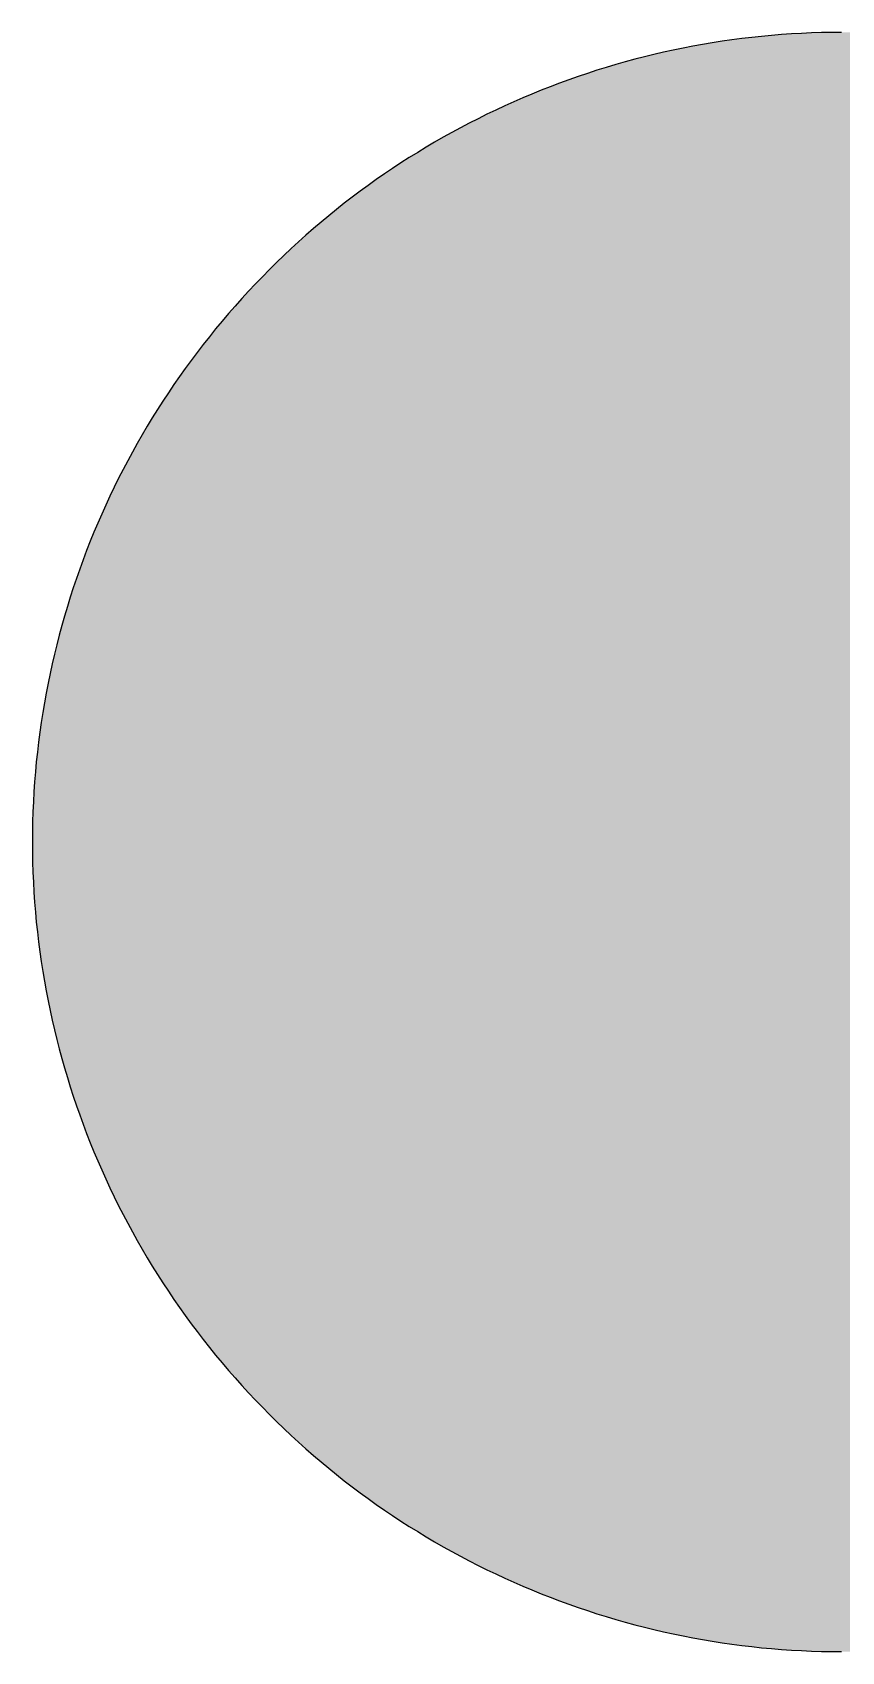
# Model space of a CAD drawing. Header units: millimetres. Extents: x 0 to 212, y 0 to 212.
# Drawn here: x 0.1 to 105.9, y 0.1 to 211.7 of the extents above; entities that cross this region are included whole.
import ezdxf

# ---------------------------------------------------------------- set-up
doc = ezdxf.new("R2010")
doc.units = ezdxf.units.MM

msp = doc.modelspace()

# ---------------------------------------------------------------- hatches: boundary and pattern name
msp.add_hatch(color=254).paths.add_polyline_path([(211.7189, 105.8869), (211.709, 107.2007), (211.6861, 108.5139), (211.6455, 109.8245), (211.5871, 111.1326), (211.5134, 112.4407), (211.4245, 113.7437), (211.3204, 115.0468), (211.201, 116.3447), (211.0638, 117.6426), (210.9114, 118.9355), (210.7413, 120.2258), (210.5584, 121.5136), (210.3577, 122.7988), (210.1418, 124.079), (209.9107, 125.3566), (209.6643, 126.6292), (209.4027, 127.8992), (209.1258, 129.1641), (208.8337, 130.4239), (208.5264, 131.6812), (208.2038, 132.936), (207.866, 134.1831), (207.5104, 135.4277), (207.1421, 136.6647), (206.7611, 137.8991), (206.3623, 139.1285), (205.9483, 140.3502), (205.5216, 141.5694), (205.0771, 142.781), (204.6199, 143.9901), (204.1474, 145.1915), (203.6623, 146.3853), (203.1619, 147.574), (202.6463, 148.7576), (202.1154, 149.9362), (201.5693, 151.1046), (201.0105, 152.2705), (200.439, 153.4262), (199.8523, 154.5768), (199.2503, 155.7198), (198.6356, 156.8577), (198.0057, 157.9855), (197.3605, 159.1081), (196.7052, 160.2232), (196.0321, 161.3281), (195.3489, 162.4279), (194.6504, 163.5176), (193.9366, 164.6022), (193.2102, 165.6766), (192.471, 166.7434), (191.7167, 167.8), (190.9521, 168.849), (190.1698, 169.8904), (189.3773, 170.9217), (188.5696, 171.9428), (187.7517, 172.9562), (186.9161, 173.9621), (186.0702, 174.9552), (185.2117, 175.9407), (184.338, 176.9161), (183.454, 177.8838), (182.5549, 178.8389), (181.643, 179.7837), (180.721, 180.7185), (179.7837, 181.643), (178.8389, 182.5549), (177.8838, 183.454), (176.9161, 184.338), (175.9407, 185.2117), (174.9552, 186.0702), (173.9621, 186.9161), (172.9562, 187.7492), (171.9428, 188.5696), (170.9217, 189.3773), (169.8904, 190.1698), (168.849, 190.9496), (167.8, 191.7167), (166.7408, 192.471), (165.6766, 193.2102), (164.6022, 193.9366), (163.5176, 194.6504), (162.4279, 195.3489), (161.3281, 196.0321), (160.2232, 196.7052), (159.1081, 197.3631), (157.9855, 198.0057), (156.8577, 198.6356), (155.7198, 199.2503), (154.5768, 199.8523), (153.4262, 200.439), (152.2705, 201.0131), (151.1046, 201.5719), (149.9362, 202.1154), (148.7576, 202.6463), (147.574, 203.1619), (146.3853, 203.6623), (145.1889, 204.15), (143.9875, 204.6199), (142.781, 205.0796), (141.5694, 205.5216), (140.3502, 205.9483), (139.1285, 206.3623), (137.8991, 206.7611), (136.6647, 207.1446), (135.4252, 207.5129), (134.1831, 207.866), (132.9334, 208.2038), (131.6812, 208.5264), (130.4239, 208.8337), (129.1641, 209.1284), (127.8966, 209.4052), (126.6292, 209.6668), (125.3541, 209.9132), (124.0765, 210.1444), (122.7963, 210.3603), (121.5136, 210.5584), (120.2258, 210.7438), (118.9355, 210.9114), (117.6401, 211.0638), (116.3447, 211.201), (115.0468, 211.3229), (113.7437, 211.4271), (112.4382, 211.516), (111.1326, 211.5896), (109.8245, 211.6455), (108.5113, 211.6861), (107.1982, 211.7115), (105.885, 211.7192), (104.5693, 211.7115), (103.2561, 211.6861), (101.9454, 211.6455), (100.6373, 211.5896), (99.3292, 211.516), (98.0262, 211.4271), (96.7232, 211.3229), (95.4253, 211.201), (94.1273, 211.0638), (92.8345, 210.9114), (91.5441, 210.7438), (90.2564, 210.5584), (88.9711, 210.3603), (87.691, 210.1444), (86.4133, 209.9132), (85.1408, 209.6668), (83.8708, 209.4052), (82.6059, 209.1284), (81.346, 208.8337), (80.0887, 208.5264), (78.834, 208.2038), (77.5868, 207.866), (76.3422, 207.5129), (75.1053, 207.1446), (73.8708, 206.7611), (72.6415, 206.3623), (71.4197, 205.9483), (70.2005, 205.5216), (68.9889, 205.0796), (67.7799, 204.6199), (66.5785, 204.15), (65.3847, 203.6623), (64.196, 203.1619), (63.0123, 202.6463), (61.8338, 202.1154), (60.6628, 201.5719), (59.4995, 201.0131), (58.3438, 200.439), (57.1932, 199.8523), (56.0502, 199.2503), (54.9123, 198.6356), (53.7845, 198.0057), (52.6618, 197.3631), (51.5468, 196.7052), (50.4419, 196.0321), (49.342, 195.3489), (48.2524, 194.6504), (47.1678, 193.9366), (46.0934, 193.2102), (45.0266, 192.471), (43.9699, 191.7167), (42.9209, 190.9496), (41.8795, 190.1698), (40.8483, 189.3773), (39.8272, 188.5696), (38.8137, 187.7492), (37.8079, 186.9161), (36.8148, 186.0702), (35.8292, 185.2117), (34.8539, 184.338), (33.8861, 183.454), (32.9311, 182.5549), (31.9862, 181.643), (31.049, 180.7185), (30.1269, 179.7837), (29.2151, 178.8389), (28.3159, 177.8838), (27.432, 176.9161), (26.5582, 175.9407), (25.6997, 174.9552), (24.8539, 173.9621), (24.0208, 172.9562), (23.2004, 171.9428), (22.3926, 170.9217), (21.6002, 169.8904), (20.8204, 168.849), (20.0533, 167.8), (19.2989, 166.7434), (18.5598, 165.6766), (17.8333, 164.6022), (17.1196, 163.5176), (16.4211, 162.4279), (15.7378, 161.3281), (15.0647, 160.2232), (14.4069, 159.1081), (13.7643, 157.9855), (13.1343, 156.8577), (12.5197, 155.7198), (11.9177, 154.5768), (11.3309, 153.4262), (10.7569, 152.2705), (10.1981, 151.1046), (9.6545, 149.9362), (9.1237, 148.7576), (8.6081, 147.574), (8.1077, 146.3853), (7.62, 145.1915), (7.1501, 143.9901), (6.6904, 142.781), (6.2484, 141.5694), (5.8217, 140.3502), (5.4077, 139.1285), (5.0089, 137.8991), (4.6253, 136.6647), (4.257, 135.4277), (3.904, 134.1831), (3.5662, 132.936), (3.2436, 131.6812), (2.9362, 130.4239), (2.6416, 129.1641), (2.3647, 127.8992), (2.1031, 126.6292), (1.8567, 125.3566), (1.6256, 124.079), (1.4097, 122.7988), (1.2116, 121.5136), (1.0262, 120.2258), (0.8585, 118.9355), (0.7061, 117.6426), (0.569, 116.3447), (0.447, 115.0468), (0.3429, 113.7437), (0.254, 112.4407), (0.1803, 111.1326), (0.1245, 109.8245), (0.0838, 108.5139), (0.0584, 107.2007), (0.0508, 105.885), (0.0584, 104.5718), (0.0838, 103.2586), (0.1245, 101.9454), (0.1803, 100.6373), (0.254, 99.3318), (0.3429, 98.0262), (0.447, 96.7232), (0.569, 95.4253), (0.7061, 94.1299), (0.8585, 92.8345), (1.0262, 91.5441), (1.2116, 90.2564), (1.4097, 88.9737), (1.6256, 87.6935), (1.8567, 86.4159), (2.1031, 85.1408), (2.3647, 83.8733), (2.6416, 82.6059), (2.9362, 81.346), (3.2436, 80.0887), (3.5662, 78.8365), (3.904, 77.5868), (4.257, 76.3448), (4.6253, 75.1053), (5.0089, 73.8708), (5.4077, 72.6415), (5.8217, 71.4197), (6.2484, 70.2005), (6.6904, 68.9889), (7.1501, 67.7824), (7.62, 66.581), (8.1077, 65.3847), (8.6081, 64.196), (9.1237, 63.0123), (9.6545, 61.8338), (10.1981, 60.6654), (10.7569, 59.4995), (11.3309, 58.3438), (11.9177, 57.1932), (12.5197, 56.0502), (13.1343, 54.9123), (13.7643, 53.7845), (14.4069, 52.6618), (15.0647, 51.5468), (15.7378, 50.4419), (16.4211, 49.342), (17.1196, 48.2524), (17.8333, 47.1678), (18.5598, 46.0934), (19.2989, 45.0291), (20.0533, 43.9699), (20.8204, 42.9209), (21.6002, 41.8795), (22.3926, 40.8483), (23.2004, 39.8272), (24.0208, 38.8137), (24.8539, 37.8079), (25.6997, 36.8148), (26.5582, 35.8292), (27.432, 34.8539), (28.3159, 33.8861), (29.2151, 32.9311), (30.1269, 31.9862), (31.049, 31.049), (31.9862, 30.1269), (32.9311, 29.2151), (33.8861, 28.3159), (34.8539, 27.432), (35.8292, 26.5582), (36.8148, 25.6997), (37.8079, 24.8539), (38.8137, 24.0182), (39.8272, 23.2004), (40.8483, 22.3926), (41.8795, 21.6002), (42.9209, 20.8178), (43.9699, 20.0533), (45.0266, 19.2989), (46.0934, 18.5598), (47.1678, 17.8333), (48.2524, 17.1196), (49.342, 16.4211), (50.4419, 15.7378), (51.5468, 15.0647), (52.6618, 14.4094), (53.7845, 13.7643), (54.9123, 13.1343), (56.0502, 12.5197), (57.1932, 11.9177), (58.3438, 11.3309), (59.4995, 10.7594), (60.6628, 10.2006), (61.8338, 9.6545), (63.0123, 9.1237), (64.196, 8.6081), (65.3847, 8.1077), (66.5785, 7.6225), (67.7799, 7.1501), (68.9889, 6.6929), (70.2005, 6.2484), (71.4197, 5.8217), (72.6415, 5.4077), (73.8708, 5.0089), (75.1053, 4.6279), (76.3422, 4.2596), (77.5868, 3.904), (78.834, 3.5662), (80.0887, 3.2436), (81.346, 2.9362), (82.6059, 2.6441), (83.8708, 2.3673), (85.1408, 2.1057), (86.4133, 1.8593), (87.691, 1.6281), (88.9711, 1.4122), (90.2564, 1.2116), (91.5441, 1.0287), (92.8345, 0.8585), (94.1273, 0.7061), (95.4253, 0.569), (96.7232, 0.4496), (98.0262, 0.3454), (99.3292, 0.2565), (100.6373, 0.1829), (101.9454, 0.1245), (103.2561, 0.0838), (104.5693, 0.061), (105.885, 0.0533), (107.1982, 0.061), (108.5113, 0.0838), (109.8245, 0.1245), (111.1326, 0.1829), (112.4382, 0.2565), (113.7437, 0.3454), (115.0468, 0.4496), (116.3447, 0.569), (117.6401, 0.7061), (118.9355, 0.8585), (120.2258, 1.0287), (121.5136, 1.2116), (122.7963, 1.4122), (124.0765, 1.6281), (125.3541, 1.8593), (126.6292, 2.1057), (127.8966, 2.3673), (129.1641, 2.6441), (130.4239, 2.9362), (131.6812, 3.2436), (132.9334, 3.5662), (134.1831, 3.904), (135.4252, 4.2596), (136.6647, 4.6279), (137.8991, 5.0089), (139.1285, 5.4077), (140.3502, 5.8217), (141.5694, 6.2484), (142.781, 6.6929), (143.9875, 7.1501), (145.1889, 7.6225), (146.3853, 8.1077), (147.574, 8.6081), (148.7576, 9.1237), (149.9362, 9.6545), (151.1046, 10.2006), (152.2705, 10.7594), (153.4262, 11.3309), (154.5768, 11.9177), (155.7198, 12.5197), (156.8577, 13.1343), (157.9855, 13.7643), (159.1081, 14.4094), (160.2232, 15.0647), (161.3281, 15.7378), (162.4279, 16.4211), (163.5176, 17.1196), (164.6022, 17.8333), (165.6766, 18.5598), (166.7408, 19.2989), (167.8, 20.0533), (168.849, 20.8178), (169.8904, 21.6002), (170.9217, 22.3926), (171.9428, 23.2004), (172.9562, 24.0182), (173.9621, 24.8539), (174.9552, 25.6997), (175.9407, 26.5582), (176.9161, 27.432), (177.8838, 28.3159), (178.8389, 29.2151), (179.7837, 30.1269), (180.721, 31.049), (181.643, 31.9862), (182.5549, 32.9311), (183.454, 33.8861), (184.338, 34.8539), (185.2117, 35.8292), (186.0702, 36.8148), (186.9161, 37.8079), (187.7517, 38.8137), (188.5696, 39.8272), (189.3773, 40.8483), (190.1698, 41.8795), (190.9521, 42.9209), (191.7167, 43.9699), (192.471, 45.0291), (193.2102, 46.0934), (193.9366, 47.1678), (194.6504, 48.2524), (195.3489, 49.342), (196.0321, 50.4419), (196.7052, 51.5468), (197.3605, 52.6618), (198.0057, 53.7845), (198.6356, 54.9123), (199.2503, 56.0502), (199.8523, 57.1932), (200.439, 58.3438), (201.0105, 59.4995), (201.5693, 60.6654), (202.1154, 61.8338), (202.6463, 63.0123), (203.1619, 64.196), (203.6623, 65.3847), (204.1474, 66.581), (204.6199, 67.7824), (205.0771, 68.9889), (205.5216, 70.2005), (205.9483, 71.4197), (206.3623, 72.6415), (206.7611, 73.8708), (207.1421, 75.1053), (207.5104, 76.3448), (207.866, 77.5868), (208.2038, 78.8365), (208.5264, 80.0887), (208.8337, 81.346), (209.1258, 82.6059), (209.4027, 83.8733), (209.6643, 85.1408), (209.9107, 86.4159), (210.1418, 87.6935), (210.3577, 88.9737), (210.5584, 90.2564), (210.7413, 91.5441), (210.9114, 92.8345), (211.0638, 94.1299), (211.201, 95.4253), (211.3204, 96.7232), (211.4245, 98.0262), (211.5134, 99.3318), (211.5871, 100.6373), (211.6455, 101.9454), (211.6861, 103.2586), (211.709, 104.5718), (211.7166, 105.885)])
h = msp.add_hatch(color=22)
h.paths.add_polyline_path([(42.2092, 107.2981), (42.2072, 107.3404), (42.2097, 107.3836), (42.2097, 107.4242), (42.2123, 107.4674), (42.2123, 107.5106), (42.2148, 107.5538), (42.2173, 107.5969), (42.2224, 107.6376), (42.225, 107.6808), (42.23, 107.7239), (42.2351, 107.7646), (42.2402, 107.8078), (42.2453, 107.8509), (42.2504, 107.8916), (42.2554, 107.9348), (42.2631, 107.9754), (42.2707, 108.0186), (42.2783, 108.0592), (42.2859, 108.1024), (42.2935, 108.143), (42.3037, 108.1862), (42.3113, 108.2269), (42.3215, 108.2675), (42.3316, 108.3081), (42.3418, 108.3513), (42.352, 108.392), (42.3647, 108.4326), (42.3748, 108.4732), (42.3875, 108.5139), (42.4002, 108.5545), (42.4129, 108.5952), (42.4256, 108.6358), (42.4383, 108.6739), (42.4536, 108.7145), (42.4688, 108.7552), (42.4815, 108.7933), (42.4967, 108.8339), (42.5145, 108.8746), (42.5298, 108.9127), (42.545, 108.9508), (42.5628, 108.9914), (42.5806, 109.0295), (42.5983, 109.0676), (42.6161, 109.1057), (42.6339, 109.1463), (42.6517, 109.1844), (42.672, 109.22), (42.6923, 109.2581), (42.7101, 109.2962), (42.7304, 109.3343), (42.7533, 109.3724), (42.7736, 109.408), (42.7939, 109.4461), (42.8168, 109.4816), (42.8396, 109.5172), (42.8625, 109.5553), (42.8854, 109.5908), (42.9082, 109.6264), (42.9311, 109.662), (42.9565, 109.6975), (42.9793, 109.7331), (43.0047, 109.7661), (43.0301, 109.8017), (43.0555, 109.8372), (43.9028, 110.9662), (43.9293, 111.0031), (43.9572, 111.0386), (43.9852, 111.0767), (44.0106, 111.1148), (44.0385, 111.1504), (44.0665, 111.1885), (44.0919, 111.2266), (44.1198, 111.2647), (44.1452, 111.3028), (44.1731, 111.3409), (44.1985, 111.379), (44.2239, 111.4171), (44.2519, 111.4552), (44.2773, 111.4933), (44.3027, 111.5314), (44.3281, 111.5695), (44.3535, 111.6076), (44.3789, 111.6457), (44.4043, 111.6863), (44.4297, 111.7244), (44.4551, 111.7625), (44.4779, 111.8032), (44.5033, 111.8413), (44.5287, 111.8819), (44.5516, 111.92), (44.577, 111.9607), (44.5999, 111.9988), (44.6253, 112.0394), (44.6481, 112.0775), (44.671, 112.1181), (44.6964, 112.1588), (44.7192, 112.1969), (44.7421, 112.2375), (44.765, 112.2782), (44.7878, 112.3188), (44.8107, 112.3569), (44.8335, 112.3975), (44.8564, 112.4382), (44.8793, 112.4788), (44.8996, 112.5195), (44.9224, 112.5601), (44.9453, 112.6007), (44.9656, 112.6414), (44.9885, 112.682), (45.0088, 112.7252), (45.0291, 112.7658), (45.052, 112.8065), (45.0723, 112.8471), (45.0926, 112.8878), (45.1129, 112.9309), (45.1333, 112.9716), (45.1536, 113.0122), (45.1739, 113.0554), (45.1942, 113.096), (45.2145, 113.1392), (45.2349, 113.1799), (45.2552, 113.2205), (45.273, 113.2637), (45.2933, 113.3069), (45.3111, 113.3475), (45.3314, 113.3907), (45.3492, 113.4313), (45.3695, 113.4745), (45.3873, 113.5177), (50.9693, 126.3438), (50.9956, 126.4031), (51.0235, 126.4615), (51.0515, 126.5199), (51.0819, 126.5784), (51.1124, 126.6368), (51.1429, 126.6927), (51.1759, 126.7485), (51.2115, 126.8044), (51.2445, 126.8578), (51.2801, 126.9111), (51.3182, 126.9644), (51.3537, 127.0152), (51.3918, 127.0686), (51.4325, 127.1168), (51.4731, 127.1676), (51.5137, 127.2159), (51.5544, 127.2642), (51.5976, 127.3124), (51.6407, 127.3581), (51.6839, 127.4039), (51.7296, 127.4496), (51.7754, 127.4928), (51.8211, 127.5359), (51.8668, 127.5791), (51.9151, 127.6198), (51.9633, 127.6604), (52.0141, 127.701), (52.0624, 127.7391), (52.1132, 127.7772), (52.164, 127.8153), (52.2173, 127.8509), (52.2707, 127.8865), (52.3215, 127.9195), (52.3773, 127.9525), (52.4307, 127.9855), (52.4866, 128.016), (52.5399, 128.0465), (52.5958, 128.077), (52.6542, 128.1049), (52.7101, 128.1328), (52.7685, 128.1582), (52.8269, 128.1836), (52.8853, 128.2065), (52.9438, 128.2319), (53.0022, 128.2522), (53.0631, 128.2751), (53.1241, 128.2929), (53.1851, 128.3132), (53.246, 128.331), (53.307, 128.3487), (53.3679, 128.364), (53.4314, 128.3792), (53.4949, 128.3919), (53.5559, 128.4046), (53.6194, 128.4148), (53.6829, 128.4249), (53.7464, 128.4351), (53.8124, 128.4427), (53.8759, 128.4478), (53.942, 128.4529), (54.0055, 128.458), (54.0715, 128.4605), (54.1376, 128.463), (54.2011, 128.463), (89.4814, 128.4647), (89.5452, 128.463), (89.6112, 128.4605), (89.6772, 128.458), (89.7407, 128.4529), (89.8068, 128.4478), (89.8703, 128.4427), (89.9363, 128.4351), (89.9998, 128.4249), (90.0633, 128.4148), (90.1268, 128.4046), (90.1903, 128.3919), (90.2513, 128.3792), (90.3148, 128.364), (90.3757, 128.3487), (90.4392, 128.331), (90.5002, 128.3132), (90.5612, 128.2929), (90.6196, 128.2751), (90.6805, 128.2522), (90.739, 128.2319), (90.7999, 128.2065), (90.8583, 128.1836), (90.9168, 128.1582), (90.9726, 128.1328), (91.0311, 128.1049), (91.0869, 128.077), (91.1428, 128.0465), (91.1987, 128.016), (91.252, 127.9855), (91.3079, 127.9525), (91.3613, 127.9195), (91.4146, 127.8865), (91.4679, 127.8509), (91.5187, 127.8153), (91.5695, 127.7772), (91.6203, 127.7391), (91.6711, 127.701), (91.7194, 127.6604), (91.7677, 127.6198), (91.8159, 127.5791), (91.8616, 127.5359), (91.9099, 127.4928), (91.9556, 127.4496), (91.9988, 127.4039), (92.0445, 127.3581), (92.0877, 127.3124), (92.1283, 127.2642), (92.1715, 127.2159), (92.2122, 127.1676), (92.2528, 127.1168), (92.2909, 127.0686), (92.329, 127.0152), (92.3671, 126.9644), (92.4027, 126.9111), (92.4382, 126.8578), (92.4738, 126.8044), (92.5068, 126.7485), (92.5398, 126.6927), (92.5728, 126.6368), (92.6033, 126.5784), (92.6313, 126.5199), (92.6617, 126.4615), (92.6897, 126.4031), (92.7151, 126.3421), (98.2983, 113.5182), (98.3158, 113.4745), (98.3336, 113.4313), (98.3539, 113.3907), (98.3717, 113.3475), (98.392, 113.3069), (98.4098, 113.2637), (98.4301, 113.2205), (98.4504, 113.1799), (98.4707, 113.1392), (98.4885, 113.096), (98.5088, 113.0554), (98.5291, 113.0122), (98.5495, 112.9716), (98.5698, 112.9309), (98.5901, 112.8878), (98.613, 112.8471), (98.6333, 112.8065), (98.6536, 112.7658), (98.6765, 112.7252), (98.6968, 112.682), (98.7196, 112.6414), (98.74, 112.6007), (98.7628, 112.5601), (98.7831, 112.5195), (98.806, 112.4788), (98.8289, 112.4382), (98.8517, 112.3975), (98.8746, 112.3569), (98.8974, 112.3188), (98.9203, 112.2782), (98.9432, 112.2375), (98.966, 112.1969), (98.9889, 112.1588), (99.0117, 112.1181), (99.0346, 112.0775), (99.06, 112.0394), (99.0829, 111.9988), (99.1083, 111.9607), (99.1311, 111.92), (99.1565, 111.8819), (99.1794, 111.8413), (99.2048, 111.8032), (99.2302, 111.7625), (99.2556, 111.7244), (99.281, 111.6863), (99.3038, 111.6457), (99.3292, 111.6076), (99.3546, 111.5695), (99.3826, 111.5314), (99.408, 111.4933), (99.4334, 111.4552), (99.4588, 111.4171), (99.4842, 111.379), (99.5121, 111.3409), (99.5375, 111.3028), (99.5655, 111.2647), (99.5909, 111.2266), (99.6188, 111.1885), (99.6442, 111.1504), (99.6721, 111.1148), (99.7001, 111.0767), (99.728, 111.0386), (99.756, 111.0031), (99.7814, 110.965), (100.6299, 109.8377), (100.6551, 109.8017), (100.6805, 109.7661), (100.7034, 109.7331), (100.7288, 109.6975), (100.7516, 109.662), (100.777, 109.6264), (100.7999, 109.5908), (100.8228, 109.5553), (100.8456, 109.5172), (100.8685, 109.4816), (100.8888, 109.4461), (100.9117, 109.408), (100.932, 109.3724), (100.9523, 109.3343), (100.9726, 109.2962), (100.9929, 109.2581), (101.0133, 109.22), (101.031, 109.1844), (101.0514, 109.1463), (101.0691, 109.1057), (101.0869, 109.0676), (101.1047, 109.0295), (101.1199, 108.9914), (101.1377, 108.9508), (101.1555, 108.9127), (101.1707, 108.8746), (101.186, 108.8339), (101.2012, 108.7933), (101.2165, 108.7552), (101.2292, 108.7145), (101.2444, 108.6739), (101.2571, 108.6358), (101.2698, 108.5952), (101.285, 108.5545), (101.2952, 108.5139), (101.3079, 108.4732), (101.3206, 108.4326), (101.3308, 108.392), (101.3409, 108.3513), (101.3511, 108.3081), (101.3612, 108.2675), (101.3714, 108.2269), (101.3816, 108.1862), (101.3892, 108.143), (101.3968, 108.1024), (101.4044, 108.0592), (101.412, 108.0186), (101.4197, 107.9754), (101.4273, 107.9348), (101.4324, 107.8916), (101.4374, 107.8509), (101.4425, 107.8078), (101.4476, 107.7646), (101.4527, 107.7239), (101.4578, 107.6808), (101.4603, 107.6376), (101.4628, 107.5969), (101.4679, 107.5538), (101.4679, 107.5106), (101.4705, 107.4674), (101.473, 107.4242), (101.473, 107.3836), (101.4755, 107.3404), (101.4755, 107.2972), (101.4758, 98.1258), (101.473, 98.0338), (101.4705, 97.9424), (101.4654, 97.8535), (101.4552, 97.7646), (101.4451, 97.6757), (101.4349, 97.5868), (101.4197, 97.5004), (101.4019, 97.4141), (101.3841, 97.3277), (101.3638, 97.2439), (101.3409, 97.1575), (101.3155, 97.0763), (101.2901, 96.9924), (101.2596, 96.9112), (101.2292, 96.8299), (101.1961, 96.7511), (101.1631, 96.6724), (101.1276, 96.5962), (101.0895, 96.5175), (101.0488, 96.4438), (101.0082, 96.3676), (100.965, 96.2939), (100.9193, 96.2228), (100.871, 96.1517), (100.8228, 96.0831), (100.7745, 96.0145), (100.7212, 95.946), (100.6704, 95.8799), (100.6145, 95.8164), (100.5586, 95.7529), (100.5002, 95.6894), (100.4418, 95.631), (100.3808, 95.57), (100.3198, 95.5142), (100.2563, 95.4557), (100.1903, 95.4024), (100.1243, 95.3491), (100.0582, 95.2983), (99.9896, 95.2475), (99.9185, 95.1992), (99.8474, 95.1535), (99.7763, 95.1078), (99.7026, 95.0646), (99.629, 95.0214), (99.5528, 94.9833), (99.4766, 94.9452), (99.3978, 94.9071), (99.3191, 94.8741), (99.2403, 94.8411), (99.1591, 94.8106), (99.0778, 94.7826), (98.9965, 94.7547), (98.9127, 94.7318), (98.8289, 94.709), (98.7425, 94.6861), (98.6587, 94.6683), (98.5723, 94.6531), (98.4834, 94.6379), (98.3971, 94.6252), (98.3082, 94.615), (98.2193, 94.6074), (98.1278, 94.6023), (98.0389, 94.5972), (97.9475, 94.5972), (45.7369, 94.5981), (45.6438, 94.5972), (45.5549, 94.6023), (45.4635, 94.6074), (45.3746, 94.615), (45.2857, 94.6252), (45.1993, 94.6379), (45.1104, 94.6531), (45.024, 94.6683), (44.9402, 94.6861), (44.8539, 94.709), (44.77, 94.7318), (44.6862, 94.7547), (44.6049, 94.7826), (44.5237, 94.8106), (44.4424, 94.8411), (44.3636, 94.8741), (44.2849, 94.9071), (44.2062, 94.9452), (44.13, 94.9833), (44.0538, 95.0214), (43.9801, 95.0646), (43.9064, 95.1078), (43.8353, 95.1535), (43.7642, 95.1992), (43.6931, 95.2475), (43.6245, 95.2983), (43.5585, 95.3491), (43.4924, 95.4024), (43.4264, 95.4557), (43.3654, 95.5142), (43.3019, 95.57), (43.241, 95.631), (43.1825, 95.6894), (43.1241, 95.7529), (43.0682, 95.8164), (43.0149, 95.8799), (42.9616, 95.946), (42.9082, 96.0145), (42.86, 96.0831), (42.8117, 96.1517), (42.7634, 96.2228), (42.7177, 96.2939), (42.6745, 96.3676), (42.6339, 96.4438), (42.5933, 96.5175), (42.5552, 96.5962), (42.5196, 96.6724), (42.484, 96.7511), (42.4536, 96.8299), (42.4231, 96.9112), (42.3926, 96.9924), (42.3672, 97.0763), (42.3418, 97.1575), (42.3189, 97.2439), (42.2986, 97.3277), (42.2808, 97.4141), (42.2631, 97.5004), (42.2478, 97.5868), (42.2351, 97.6757), (42.225, 97.7646), (42.2173, 97.8535), (42.2123, 97.9424), (42.2097, 98.0338), (42.2072, 98.1253)])
h.paths.add_polyline_path([(48.9119, 112.9425), (53.7626, 124.0878), (53.7718, 124.1095), (53.7845, 124.1349), (53.7947, 124.1577), (53.8074, 124.1806), (53.8201, 124.2035), (53.8328, 124.2263), (53.8455, 124.2492), (53.8582, 124.272), (53.8734, 124.2924), (53.8861, 124.3152), (53.9013, 124.3355), (53.9166, 124.3559), (53.9318, 124.3762), (53.9471, 124.3965), (53.9623, 124.4168), (53.9801, 124.4371), (53.9953, 124.4549), (54.0131, 124.4752), (54.0309, 124.493), (54.0487, 124.5108), (54.0664, 124.5286), (54.0842, 124.5464), (54.102, 124.5641), (54.1223, 124.5819), (54.1401, 124.5972), (54.1604, 124.6149), (54.1807, 124.6302), (54.2011, 124.6454), (54.2214, 124.6607), (54.2417, 124.6759), (54.262, 124.6911), (54.2823, 124.7038), (54.3027, 124.7191), (54.3255, 124.7318), (54.3458, 124.7445), (54.3687, 124.7572), (54.3916, 124.7699), (54.4144, 124.78), (54.4373, 124.7927), (54.4576, 124.8029), (54.483, 124.8131), (54.5059, 124.8232), (54.5287, 124.8334), (54.5516, 124.8435), (54.577, 124.8512), (54.5998, 124.8588), (54.6252, 124.8689), (54.6481, 124.8766), (54.6735, 124.8816), (54.6964, 124.8893), (54.7218, 124.8969), (54.7472, 124.902), (54.7726, 124.907), (54.798, 124.9121), (54.8234, 124.9172), (54.8488, 124.9197), (54.8742, 124.9248), (54.8996, 124.9274), (54.925, 124.9299), (54.9504, 124.9324), (54.9758, 124.9324), (55.0037, 124.935), (55.0291, 124.935), (55.0545, 124.935), (88.6298, 124.937), (88.6536, 124.935), (88.6816, 124.935), (88.707, 124.9324), (88.7324, 124.9324), (88.7578, 124.9299), (88.7857, 124.9274), (88.8111, 124.9248), (88.8365, 124.9197), (88.8619, 124.9172), (88.8873, 124.9121), (88.9127, 124.907), (88.9381, 124.902), (88.961, 124.8969), (88.9864, 124.8893), (89.0118, 124.8816), (89.0346, 124.8766), (89.06, 124.8689), (89.0854, 124.8588), (89.1083, 124.8512), (89.1311, 124.8435), (89.1565, 124.8334), (89.1794, 124.8232), (89.2023, 124.8131), (89.2251, 124.8029), (89.248, 124.7927), (89.2708, 124.78), (89.2937, 124.7699), (89.314, 124.7572), (89.3369, 124.7445), (89.3597, 124.7318), (89.3801, 124.7191), (89.4004, 124.7038), (89.4232, 124.6911), (89.4436, 124.6759), (89.4639, 124.6607), (89.4842, 124.6454), (89.5045, 124.6302), (89.5223, 124.6149), (89.5426, 124.5972), (89.5629, 124.5819), (89.5807, 124.5641), (89.5985, 124.5464), (89.6188, 124.5286), (89.6366, 124.5108), (89.6518, 124.493), (89.6696, 124.4752), (89.6874, 124.4549), (89.7052, 124.4371), (89.7204, 124.4168), (89.7357, 124.3965), (89.7509, 124.3762), (89.7661, 124.3559), (89.7814, 124.3355), (89.7966, 124.3152), (89.8119, 124.2924), (89.8246, 124.272), (89.8373, 124.2492), (89.85, 124.2263), (89.8627, 124.2035), (89.8754, 124.1806), (89.8881, 124.1577), (89.8982, 124.1349), (89.9109, 124.1095), (89.9211, 124.0866), (94.773, 112.9425)], flags=16)
h.paths.add_polyline_path([(45.7369, 93.1869), (54.2036, 93.1869), (54.2036, 85.4258), (54.2011, 85.3694), (54.1985, 85.3161), (54.196, 85.2627), (54.1909, 85.2068), (54.1858, 85.1535), (54.1782, 85.1027), (54.168, 85.0494), (54.1604, 84.9986), (54.1477, 84.9452), (54.135, 84.8944), (54.1223, 84.8436), (54.1071, 84.7954), (54.0918, 84.7446), (54.0741, 84.6963), (54.0563, 84.648), (54.036, 84.5998), (54.0156, 84.5541), (53.9928, 84.5058), (53.9699, 84.4601), (53.9471, 84.4144), (53.9217, 84.3712), (53.8963, 84.3255), (53.8683, 84.2823), (53.8404, 84.2416), (53.8124, 84.1985), (53.782, 84.1578), (53.7515, 84.1172), (53.7185, 84.0765), (53.6854, 84.0384), (53.6524, 84.0003), (53.6194, 83.9648), (53.5838, 83.9267), (53.5457, 83.8911), (53.5102, 83.8581), (53.4721, 83.8225), (53.4314, 83.7921), (53.3933, 83.759), (53.3527, 83.7286), (53.3121, 83.6981), (53.2689, 83.6701), (53.2282, 83.6422), (53.1825, 83.6143), (53.1393, 83.5889), (53.0962, 83.5635), (53.0504, 83.5381), (53.0047, 83.5152), (52.9565, 83.4949), (52.9107, 83.4746), (52.8625, 83.4542), (52.8142, 83.4365), (52.766, 83.4187), (52.7152, 83.4034), (52.6644, 83.3882), (52.6161, 83.3755), (52.5653, 83.3628), (52.512, 83.3501), (52.4612, 83.3399), (52.4078, 83.3323), (52.3545, 83.3247), (52.3011, 83.3196), (52.2478, 83.3145), (52.1945, 83.3095), (52.1411, 83.3095), (52.0852, 83.3069), (47.8536, 83.3092), (47.7977, 83.3095), (47.7444, 83.3095), (47.6885, 83.3145), (47.6352, 83.3196), (47.5818, 83.3247), (47.531, 83.3323), (47.4777, 83.3399), (47.4269, 83.3501), (47.3735, 83.3628), (47.3227, 83.3755), (47.2719, 83.3882), (47.2237, 83.4034), (47.1729, 83.4187), (47.1246, 83.4365), (47.0764, 83.4542), (47.0281, 83.4746), (46.9824, 83.4949), (46.9341, 83.5152), (46.8884, 83.5381), (46.8427, 83.5635), (46.7995, 83.5889), (46.7538, 83.6143), (46.7106, 83.6422), (46.67, 83.6701), (46.6268, 83.6981), (46.5861, 83.7286), (46.5455, 83.759), (46.5074, 83.7921), (46.4668, 83.8225), (46.4287, 83.8581), (46.3931, 83.8911), (46.355, 83.9267), (46.3194, 83.9648), (46.2864, 84.0003), (46.2509, 84.0384), (46.2204, 84.0765), (46.1874, 84.1172), (46.1569, 84.1578), (46.1264, 84.1985), (46.0985, 84.2416), (46.0705, 84.2823), (46.0426, 84.3255), (46.0172, 84.3712), (45.9918, 84.4144), (45.9664, 84.4601), (45.9435, 84.5058), (45.9232, 84.5541), (45.9029, 84.5998), (45.8826, 84.648), (45.8648, 84.6963), (45.847, 84.7446), (45.8318, 84.7954), (45.8165, 84.8436), (45.8013, 84.8944), (45.7911, 84.9452), (45.7784, 84.9986), (45.7683, 85.0494), (45.7606, 85.1027), (45.753, 85.1535), (45.7454, 85.2068), (45.7429, 85.2627), (45.7378, 85.3161), (45.7352, 85.3694), (45.7352, 85.4253)], flags=16)
h.paths.add_polyline_path([(89.4814, 93.1869), (97.948, 93.1869), (97.948, 85.4258), (97.9449, 85.3694), (97.9449, 85.3161), (97.9399, 85.2627), (97.9348, 85.2068), (97.9297, 85.1535), (97.9221, 85.1027), (97.9145, 85.0494), (97.9043, 84.9986), (97.8916, 84.9452), (97.8814, 84.8944), (97.8662, 84.8436), (97.851, 84.7954), (97.8357, 84.7446), (97.8179, 84.6963), (97.8002, 84.648), (97.7798, 84.5998), (97.7595, 84.5541), (97.7392, 84.5058), (97.7163, 84.4601), (97.6909, 84.4144), (97.6655, 84.3712), (97.6401, 84.3255), (97.6147, 84.2823), (97.5868, 84.2416), (97.5563, 84.1985), (97.5258, 84.1578), (97.4954, 84.1172), (97.4649, 84.0765), (97.4319, 84.0384), (97.3963, 84.0003), (97.3633, 83.9648), (97.3277, 83.9267), (97.2922, 83.8911), (97.2541, 83.8581), (97.216, 83.8225), (97.1779, 83.7921), (97.1372, 83.759), (97.0966, 83.7286), (97.0559, 83.6981), (97.0153, 83.6701), (96.9721, 83.6422), (96.9289, 83.6143), (96.8832, 83.5889), (96.84, 83.5635), (96.7943, 83.5381), (96.7486, 83.5152), (96.7029, 83.4949), (96.6546, 83.4746), (96.6064, 83.4542), (96.5581, 83.4365), (96.5098, 83.4187), (96.459, 83.4034), (96.4108, 83.3882), (96.36, 83.3755), (96.3092, 83.3628), (96.2558, 83.3501), (96.205, 83.3399), (96.1517, 83.3323), (96.1009, 83.3247), (96.0476, 83.3196), (95.9942, 83.3145), (95.9383, 83.3095), (95.885, 83.3095), (95.8291, 83.3069), (91.598, 83.3092), (91.5416, 83.3095), (91.4883, 83.3095), (91.4349, 83.3145), (91.3816, 83.3196), (91.3282, 83.3247), (91.2749, 83.3323), (91.2216, 83.3399), (91.1708, 83.3501), (91.12, 83.3628), (91.0692, 83.3755), (91.0184, 83.3882), (90.9676, 83.4034), (90.9193, 83.4187), (90.8685, 83.4365), (90.8202, 83.4542), (90.772, 83.4746), (90.7263, 83.4949), (90.6805, 83.5152), (90.6323, 83.5381), (90.5891, 83.5635), (90.5434, 83.5889), (90.5002, 83.6143), (90.457, 83.6422), (90.4138, 83.6701), (90.3707, 83.6981), (90.33, 83.7286), (90.2894, 83.759), (90.2513, 83.7921), (90.2106, 83.8225), (90.1751, 83.8581), (90.137, 83.8911), (90.1014, 83.9267), (90.0659, 83.9648), (90.0303, 84.0003), (89.9973, 84.0384), (89.9643, 84.0765), (89.9312, 84.1172), (89.9008, 84.1578), (89.8703, 84.1985), (89.8423, 84.2416), (89.8144, 84.2823), (89.7865, 84.3255), (89.7611, 84.3712), (89.7357, 84.4144), (89.7128, 84.4601), (89.6899, 84.5058), (89.6671, 84.5541), (89.6468, 84.5998), (89.6264, 84.648), (89.6087, 84.6963), (89.5909, 84.7446), (89.5756, 84.7954), (89.5604, 84.8436), (89.5477, 84.8944), (89.535, 84.9452), (89.5223, 84.9986), (89.5121, 85.0494), (89.5045, 85.1027), (89.4969, 85.1535), (89.4918, 85.2068), (89.4867, 85.2627), (89.4817, 85.3161), (89.4817, 85.3694), (89.4791, 85.4253)], flags=16)

# ---------------------------------------------------------------- linework, layer by layer
at = {"color": 254}
msp.add_lwpolyline([(105.885, 211.7192), (104.5693, 211.7115), (103.2561, 211.6861), (101.9454, 211.6455), (100.6373, 211.5896), (99.3292, 211.516), (98.0262, 211.4271), (96.7232, 211.3229), (95.4253, 211.201), (94.1273, 211.0638), (92.8345, 210.9114), (91.5441, 210.7438), (90.2564, 210.5584), (88.9711, 210.3603), (87.691, 210.1444), (86.4133, 209.9132), (85.1408, 209.6668), (83.8708, 209.4052), (82.6059, 209.1284), (81.346, 208.8337), (80.0887, 208.5264), (78.834, 208.2038), (77.5868, 207.866), (76.3422, 207.5129), (75.1053, 207.1446), (73.8708, 206.7611), (72.6415, 206.3623), (71.4197, 205.9483), (70.2005, 205.5216), (68.9889, 205.0796), (67.7799, 204.6199), (66.5785, 204.15), (65.3847, 203.6623), (64.196, 203.1619), (63.0123, 202.6463), (61.8338, 202.1154), (60.6628, 201.5719), (59.4995, 201.0131), (58.3438, 200.439), (57.1932, 199.8523), (56.0502, 199.2503), (54.9123, 198.6356), (53.7845, 198.0057), (52.6618, 197.3631), (51.5468, 196.7052), (50.4419, 196.0321), (49.342, 195.3489), (48.2524, 194.6504), (47.1678, 193.9366), (46.0934, 193.2102), (45.0266, 192.471), (43.9699, 191.7167), (42.9209, 190.9496), (41.8795, 190.1698), (40.8483, 189.3773), (39.8272, 188.5696), (38.8137, 187.7492), (37.8079, 186.9161), (36.8148, 186.0702), (35.8292, 185.2117), (34.8539, 184.338), (33.8861, 183.454), (32.9311, 182.5549), (31.9862, 181.643), (31.049, 180.7185), (30.1269, 179.7837), (29.2151, 178.8389), (28.3159, 177.8838), (27.432, 176.9161), (26.5582, 175.9407), (25.6997, 174.9552), (24.8539, 173.9621), (24.0208, 172.9562), (23.2004, 171.9428), (22.3926, 170.9217), (21.6002, 169.8904), (20.8204, 168.849), (20.0533, 167.8), (19.2989, 166.7434), (18.5598, 165.6766), (17.8333, 164.6022), (17.1196, 163.5176), (16.4211, 162.4279), (15.7378, 161.3281), (15.0647, 160.2232), (14.4069, 159.1081), (13.7643, 157.9855), (13.1343, 156.8577), (12.5197, 155.7198), (11.9177, 154.5768), (11.3309, 153.4262), (10.7569, 152.2705), (10.1981, 151.1046), (9.6545, 149.9362), (9.1237, 148.7576), (8.6081, 147.574), (8.1077, 146.3853), (7.62, 145.1915), (7.1501, 143.9901), (6.6904, 142.781), (6.2484, 141.5694), (5.8217, 140.3502), (5.4077, 139.1285), (5.0089, 137.8991), (4.6253, 136.6647), (4.257, 135.4277), (3.904, 134.1831), (3.5662, 132.936), (3.2436, 131.6812), (2.9362, 130.4239), (2.6416, 129.1641), (2.3647, 127.8992), (2.1031, 126.6292), (1.8567, 125.3566), (1.6256, 124.079), (1.4097, 122.7988), (1.2116, 121.5136), (1.0262, 120.2258), (0.8585, 118.9355), (0.7061, 117.6426), (0.569, 116.3447), (0.447, 115.0468), (0.3429, 113.7437), (0.254, 112.4407), (0.1803, 111.1326), (0.1245, 109.8245), (0.0838, 108.5139), (0.0584, 107.2007), (0.0508, 105.885), (0.0584, 104.5718), (0.0838, 103.2586), (0.1245, 101.9454), (0.1803, 100.6373), (0.254, 99.3318), (0.3429, 98.0262), (0.447, 96.7232), (0.569, 95.4253), (0.7061, 94.1299), (0.8585, 92.8345), (1.0262, 91.5441), (1.2116, 90.2564), (1.4097, 88.9737), (1.6256, 87.6935), (1.8567, 86.4159), (2.1031, 85.1408), (2.3647, 83.8733), (2.6416, 82.6059), (2.9362, 81.346), (3.2436, 80.0887), (3.5662, 78.8365), (3.904, 77.5868), (4.257, 76.3448), (4.6253, 75.1053), (5.0089, 73.8708), (5.4077, 72.6415), (5.8217, 71.4197), (6.2484, 70.2005), (6.6904, 68.9889), (7.1501, 67.7824), (7.62, 66.581), (8.1077, 65.3847), (8.6081, 64.196), (9.1237, 63.0123), (9.6545, 61.8338), (10.1981, 60.6654), (10.7569, 59.4995), (11.3309, 58.3438), (11.9177, 57.1932), (12.5197, 56.0502), (13.1343, 54.9123), (13.7643, 53.7845), (14.4069, 52.6618), (15.0647, 51.5468), (15.7378, 50.4419), (16.4211, 49.342), (17.1196, 48.2524), (17.8333, 47.1678), (18.5598, 46.0934), (19.2989, 45.0291), (20.0533, 43.9699), (20.8204, 42.9209), (21.6002, 41.8795), (22.3926, 40.8483), (23.2004, 39.8272), (24.0208, 38.8137), (24.8539, 37.8079), (25.6997, 36.8148), (26.5582, 35.8292), (27.432, 34.8539), (28.3159, 33.8861), (29.2151, 32.9311), (30.1269, 31.9862), (31.049, 31.049), (31.9862, 30.1269), (32.9311, 29.2151), (33.8861, 28.3159), (34.8539, 27.432), (35.8292, 26.5582), (36.8148, 25.6997), (37.8079, 24.8539), (38.8137, 24.0182), (39.8272, 23.2004), (40.8483, 22.3926), (41.8795, 21.6002), (42.9209, 20.8178), (43.9699, 20.0533), (45.0266, 19.2989), (46.0934, 18.5598), (47.1678, 17.8333), (48.2524, 17.1196), (49.342, 16.4211), (50.4419, 15.7378), (51.5468, 15.0647), (52.6618, 14.4094), (53.7845, 13.7643), (54.9123, 13.1343), (56.0502, 12.5197), (57.1932, 11.9177), (58.3438, 11.3309), (59.4995, 10.7594), (60.6628, 10.2006), (61.8338, 9.6545), (63.0123, 9.1237), (64.196, 8.6081), (65.3847, 8.1077), (66.5785, 7.6225), (67.7799, 7.1501), (68.9889, 6.6929), (70.2005, 6.2484), (71.4197, 5.8217), (72.6415, 5.4077), (73.8708, 5.0089), (75.1053, 4.6279), (76.3422, 4.2596), (77.5868, 3.904), (78.834, 3.5662), (80.0887, 3.2436), (81.346, 2.9362), (82.6059, 2.6441), (83.8708, 2.3673), (85.1408, 2.1057), (86.4133, 1.8593), (87.691, 1.6281), (88.9711, 1.4122), (90.2564, 1.2116), (91.5441, 1.0287), (92.8345, 0.8585), (94.1273, 0.7061), (95.4253, 0.569), (96.7232, 0.4496), (98.0262, 0.3454), (99.3292, 0.2565), (100.6373, 0.1829), (101.9454, 0.1245), (103.2561, 0.0838), (104.5693, 0.061), (105.885, 0.0533)], dxfattribs=at)

doc.saveas('drawing.dxf')
